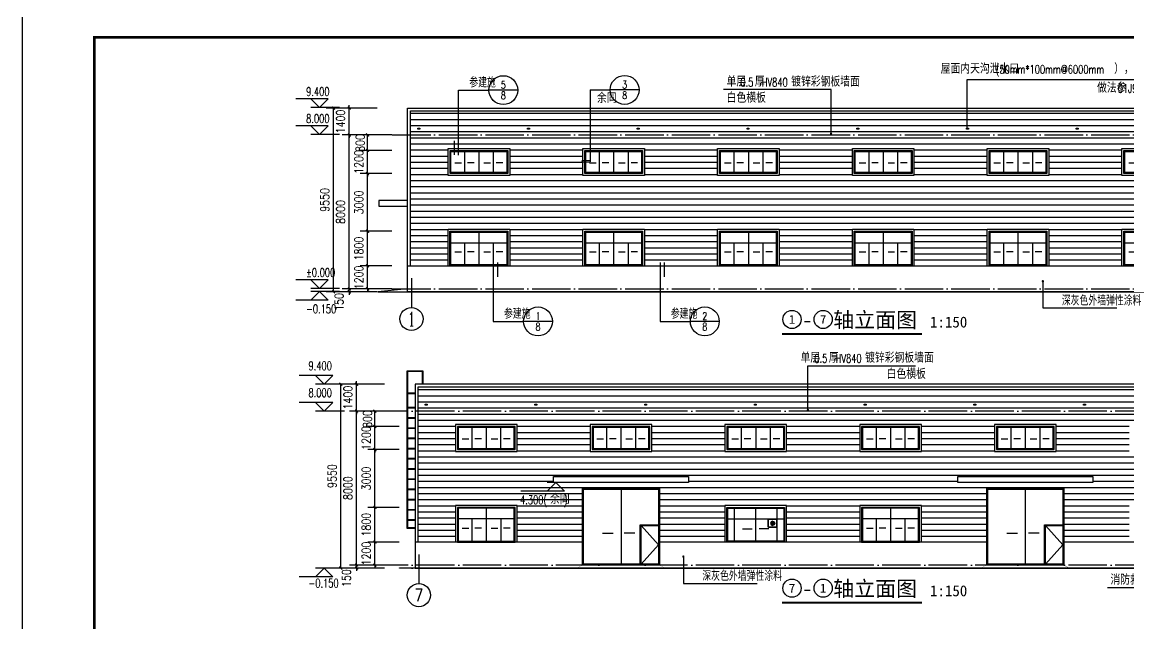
# Model space of a CAD drawing. Extents: x -21908402 to 2004492, y 83987 to 5079726.
# Drawn here: x 1811392 to 1868877, y 178015 to 209275 of the extents above; entities that cross this region are included whole.
import ezdxf
from ezdxf.enums import TextEntityAlignment as Align

# ---------------------------------------------------------------- set-up
doc = ezdxf.new("R2010")
doc.units = 0
doc.header["$LTSCALE"] = 1000
doc.linetypes.add('DOTE', pattern=[2.42, 2, -0.2, 0.02, -0.2])
doc.layers.get('0').update_dxf_attribs({"linetype": 'CONTINUOUS'})
doc.layers.get('DEFPOINTS').update_dxf_attribs({"linetype": 'CONTINUOUS'})
for name, color, linetype in [('AXIS', 3, 'CONTINUOUS'), ('AXIS_TEXT', 7, 'CONTINUOUS'), ('DIM_ELEV', 3, 'CONTINUOUS'), ('DIM_IDEN', 3, 'CONTINUOUS'), ('DIM_LEAD', 3, 'CONTINUOUS'), ('DIM_SYMB', 3, 'CONTINUOUS'), ('DOTE', 1, 'DOTE'), ('PUB_DIM', 3, 'CONTINUOUS'), ('PUB_TEXT', 7, 'CONTINUOUS'), ('PUB_TITLE', 4, 'CONTINUOUS'), ('WINDOW', 94, 'CONTINUOUS'), ('XF-灭火救援窗', 1, 'CONTINUOUS'), ('填充', 8, 'CONTINUOUS')]:
    doc.layers.add(name, color=color, linetype=linetype)
doc.styles.add('_TCH_AXIS', font='COMPLEX', dxfattribs={"bigfont": 'GBCBIG'})
doc.styles.add('_TCH_DIM', font='SIMPLEX', dxfattribs={"bigfont": 'GBCBIG'})
doc.styles.add('_TCH_DYN', font='')
doc.styles.add('_TCH_LABEL', font='COMPLEX', dxfattribs={"bigfont": 'GBCBIG'})
doc.styles.add('COMPLEX', font='COMPLEX')
doc.styles.add('DIM_FONT', font='simplex.shx', dxfattribs={"width": 0.8})
doc.styles.get('_TCH_DYN').set_extended_font_data('SimSun')
doc.dimstyles.new('DIMN150', dxfattribs={"dimscale": 1.5, "dimtxt": 300, "dimasz": 100, "dimexe": 250, "dimexo": 300, "dimgap": 150, "dimtad": 1, "dimdec": 0, "dimzin": 0, "dimtxsty": 'DIM_FONT', "dimblk": 'ARCHTICK', "dimcen": 0.09, "dimclrt": 7, "dimazin": 3, "dimtfac": 1, "dimtdec": 0, "dimtix": 1, "dimtmove": 0, "dimatfit": 3, "dimtolj": 1, "dimtzin": 0})

# ---------------------------------------------------------------- blocks, each defined once
blk = doc.blocks.new('HHHHHHHGG')
at = {"layer": 'DIM_SYMB'}
for points in [[(-138605, -148864), (-138805, -148864), (-138805, -148837)], [(-138298, -148864), (-138098, -148864), (-138098, -148837)], [(-137105, -148864), (-137305, -148864), (-137305, -148837)], [(-136798, -148864), (-136598, -148864), (-136598, -148837)]]:
    blk.add_hatch(color=256, dxfattribs=at).paths.add_polyline_path(points)
for points in [[(-138949, -148864), (-138605, -148864)], [(-137954, -148864), (-138298, -148864)], [(-137449, -148864), (-137105, -148864)], [(-136454, -148864), (-136798, -148864)]]:
    blk.add_lwpolyline(points, dxfattribs=at)
at = {"layer": 'WINDOW'}
for p, q in [((-139201, -148218), (-136201, -148218)), ((-139201, -149418), (-139201, -148218)), ((-138451, -148218), (-138451, -149418)), ((-137701, -148218), (-137701, -149418)), ((-136951, -148218), (-136951, -149418)), ((-136201, -148218), (-136201, -149418)), ((-136201, -149418), (-139201, -149418))]:
    blk.add_line(p, q, dxfattribs=at)
blk.add_lwpolyline([(-139151, -148268), (-136251, -148268), (-136251, -149368), (-139151, -149368)], close=True, dxfattribs=at)
blk = doc.blocks.new('GFHHHHHH')
at = {"layer": 'DIM_SYMB'}
for points in [[(-142273, -148692), (-142473, -148692), (-142473, -148666)], [(-141967, -148692), (-141767, -148692), (-141767, -148666)], [(-140773, -148692), (-140973, -148692), (-140973, -148666)], [(-140467, -148692), (-140267, -148692), (-140267, -148666)]]:
    blk.add_hatch(color=256, dxfattribs=at).paths.add_polyline_path(points)
for points in [[(-142617, -148692), (-142273, -148692)], [(-141622, -148692), (-141967, -148692)], [(-141117, -148692), (-140773, -148692)], [(-140122, -148692), (-140467, -148692)]]:
    blk.add_lwpolyline(points, dxfattribs=at)
at = {"layer": 'WINDOW'}
for p, q in [((-142870, -147618), (-139870, -147618)), ((-142870, -149418), (-142870, -147618)), ((-141370, -147618), (-141370, -149418)), ((-139870, -147618), (-139870, -149418)), ((-142870, -148218), (-139870, -148218)), ((-142120, -148218), (-142120, -149418)), ((-140620, -148218), (-140620, -149418)), ((-139870, -149418), (-142870, -149418))]:
    blk.add_line(p, q, dxfattribs=at)
blk.add_lwpolyline([(-142820, -147668), (-139920, -147668), (-139920, -149368), (-142820, -149368)], close=True, dxfattribs=at)
blk = doc.blocks.new('FDDDGFG')
at = {"layer": 'DIM_SYMB'}
for points in [[(1842481, 175578), (1842331, 175578), (1842331, 175598)], [(1843058, 175578), (1843208, 175578), (1843208, 175598)]]:
    blk.add_hatch(color=256, dxfattribs=at).paths.add_polyline_path(points)
blk.add_lwpolyline([(1843942, 175966), (1844842, 174966), (1843942, 173966)])
for points in [[(1841926, 175578), (1842481, 175578)], [(1843613, 175578), (1843058, 175578)]]:
    blk.add_lwpolyline(points, dxfattribs=at)
at = {"layer": 'WINDOW'}
for p, q in [((1840892, 177916), (1844892, 177916)), ((1840892, 173916), (1840892, 177916)), ((1842892, 177916), (1842892, 173916)), ((1844892, 177916), (1844892, 173916)), ((1844892, 173916), (1840892, 173916))]:
    blk.add_line(p, q, dxfattribs=at)
for points in [[(1840942, 177866), (1844842, 177866), (1844842, 173966), (1840942, 173966)], [(1844892, 173916), (1843892, 173916), (1843892, 176016), (1844892, 176016)], [(1844842, 173966), (1843942, 173966), (1843942, 175966), (1844842, 175966)]]:
    blk.add_lwpolyline(points, close=True, dxfattribs=at)
blk = doc.blocks.new('123')
at = {"const_width": 10}
for points in [[(1840198, 180917), (1840498, 181067), (1844498, 181067)], [(1844798, 180917), (1844498, 181067), (1840498, 181067)]]:
    blk.add_lwpolyline(points, dxfattribs=at)
blk = doc.blocks.new('HHHHH')
at = {"layer": 'DIM_SYMB'}
for points in [[(1817920, 195636), (1817770, 195636), (1817770, 195656)], [(1818288, 195636), (1818438, 195636), (1818438, 195656)]]:
    blk.add_hatch(color=256, dxfattribs=at).paths.add_polyline_path(points)
for points in [[(1817419, 195636), (1817920, 195636)], [(1818789, 195636), (1818288, 195636)]]:
    blk.add_lwpolyline(points, dxfattribs=at)
at = {"layer": 'WINDOW'}
for p, q in [((1816604, 196757), (1819604, 196757)), ((1816604, 194957), (1816604, 196757)), ((1817004, 194957), (1817004, 196757)), ((1818104, 194957), (1818104, 196757)), ((1819204, 196757), (1819204, 194957)), ((1819604, 196757), (1819604, 194957)), ((1816604, 196157), (1819604, 196157)), ((1819604, 194957), (1816604, 194957))]:
    blk.add_line(p, q, dxfattribs=at)
blk.add_lwpolyline([(1816654, 196707), (1819554, 196707), (1819554, 195007), (1816654, 195007)], close=True, dxfattribs=at)
blk = doc.blocks.new('XF-灭火救援窗图例')
at = {"layer": 'XF-灭火救援窗'}
h = blk.add_hatch(color=256, dxfattribs=at)
h.dxf.hatch_style = 1
h.paths.add_polyline_path([(0, 110, 1), (0, 350, 1)])
for points in [[(-200, -20), (200, -20, 0.414214), (250, 30), (250, 430, 0.414214), (200, 480), (-200, 480, 0.414214), (-250, 430), (-250, 30, 0.414214)], [(-210, 0), (210, 0, 0.414214), (230, 20), (230, 440, 0.414214), (210, 460), (-210, 460, 0.414214), (-230, 440), (-230, 20, 0.414214)]]:
    blk.add_lwpolyline(points, format="xyb", close=True, dxfattribs=at)
for points in [[(0, 350, 1), (0, 110, 30.793651)], [(0, 350, -1), (0, 110, -30.793651)]]:
    blk.add_lwpolyline(points, format="xyb", dxfattribs=at)
blk = doc.blocks.new('GT2')
at = {"color": 253}
for p, q in [((1131081, 130313), (1131081, 138483)), ((1131111, 130313), (1131111, 138513)), ((1130711, 137337), (1131081, 137337)), ((1130711, 137307), (1131081, 137307)), ((1130711, 136593), (1131081, 136593)), ((1130711, 136563), (1131081, 136563)), ((1130711, 136063), (1131081, 136063)), ((1130711, 136033), (1131081, 136033)), ((1130711, 135533), (1131081, 135533)), ((1130711, 135503), (1131081, 135503)), ((1130711, 135003), (1131081, 135003)), ((1130711, 134973), (1131081, 134973)), ((1130711, 134473), (1131081, 134473)), ((1130711, 134443), (1131081, 134443)), ((1130711, 133943), (1131081, 133943)), ((1130711, 133913), (1131081, 133913)), ((1130711, 133413), (1131081, 133413)), ((1130711, 133383), (1131081, 133383)), ((1130711, 132883), (1131081, 132883)), ((1130711, 132853), (1131081, 132853)), ((1130711, 132353), (1131081, 132353)), ((1130711, 132323), (1131081, 132323)), ((1130711, 131823), (1131081, 131823)), ((1130711, 131793), (1131081, 131793)), ((1130711, 131293), (1131081, 131293)), ((1130711, 131263), (1131081, 131263)), ((1130711, 130763), (1131081, 130763)), ((1130711, 130733), (1131081, 130733)), ((1130711, 130343), (1131081, 130343)), ((1130711, 130313), (1131111, 130313))]:
    blk.add_line(p, q, dxfattribs=at)
for points in [[(1131111, 138513), (1130311, 138513), (1130311, 137813)], [(1131081, 138483), (1130341, 138483), (1130341, 137813)]]:
    blk.add_lwpolyline(points, dxfattribs=at)
blk = doc.blocks.new('_ARCHTICK')
at = {"color": 0, "linetype": 'BYBLOCK', "const_width": 0.4}
blk.add_lwpolyline([(-0.5, -0.5), (0.5, 0.5)], dxfattribs=at)
blk = doc.blocks.new('*D105')
at = {"layer": 'DEFPOINTS', "color": 0}
for p in [(1829715, 182267), (1831432, 182267), (1831432, 181067)]:
    blk.add_point(p, dxfattribs=at)
at = {"layer": 'PUB_DIM', "color": 0}
for p, q in [((1830982, 182267), (1829340, 182267)), ((1829715, 182267), (1829715, 182417)), ((1829715, 181067), (1829715, 182267)), ((1830982, 181067), (1829340, 181067)), ((1829715, 181067), (1829715, 180917))]:
    blk.add_line(p, q, dxfattribs=at)
at = {"layer": 'PUB_DIM', "color": 0, "xscale": 150, "yscale": 150, "zscale": 150}
for p, rotation in [((1829715, 182267), 270), ((1829715, 181067), 90)]:
    blk.add_blockref('_ARCHTICK', p, dxfattribs=dict(at, rotation=rotation))
at = {"layer": 'PUB_DIM', "color": 7, "insert": (1829265, 181667), "char_height": 450, "attachment_point": 5, "rotation": 90, "style": 'DIM_FONT'}
blk.add_mtext('\\A1;1200', dxfattribs=at)
blk = doc.blocks.new('*D106')
at = {"layer": 'DEFPOINTS', "color": 0}
for p in [(1829715, 184067), (1831432, 184067), (1831432, 182267)]:
    blk.add_point(p, dxfattribs=at)
at = {"layer": 'PUB_DIM', "color": 0}
for p, q in [((1830982, 184067), (1829340, 184067)), ((1829715, 182267), (1829715, 184067)), ((1830982, 182267), (1829340, 182267))]:
    blk.add_line(p, q, dxfattribs=at)
at = {"layer": 'PUB_DIM', "color": 0, "xscale": 150, "yscale": 150, "zscale": 150}
for p, rotation in [((1829715, 184067), 90), ((1829715, 182267), 270)]:
    blk.add_blockref('_ARCHTICK', p, dxfattribs=dict(at, rotation=rotation))
at = {"layer": 'PUB_DIM', "color": 7, "insert": (1829265, 183167), "char_height": 450, "attachment_point": 5, "rotation": 90, "style": 'DIM_FONT'}
blk.add_mtext('\\A1;1800', dxfattribs=at)
blk = doc.blocks.new('*D107')
at = {"layer": 'DEFPOINTS', "color": 0}
for p in [(1829715, 187067), (1831432, 187067), (1831432, 184067)]:
    blk.add_point(p, dxfattribs=at)
at = {"layer": 'PUB_DIM', "color": 0}
for p, q in [((1830982, 187067), (1829340, 187067)), ((1829715, 184067), (1829715, 187067)), ((1830982, 184067), (1829340, 184067))]:
    blk.add_line(p, q, dxfattribs=at)
at = {"layer": 'PUB_DIM', "color": 0, "xscale": 150, "yscale": 150, "zscale": 150}
for p, rotation in [((1829715, 187067), 90), ((1829715, 184067), 270)]:
    blk.add_blockref('_ARCHTICK', p, dxfattribs=dict(at, rotation=rotation))
at = {"layer": 'PUB_DIM', "color": 7, "insert": (1829265, 185567), "char_height": 450, "attachment_point": 5, "rotation": 90, "style": 'DIM_FONT'}
blk.add_mtext('\\A1;3000', dxfattribs=at)
blk = doc.blocks.new('*D108')
at = {"layer": 'DEFPOINTS', "color": 0}
for p in [(1829715, 188267), (1831432, 188267), (1831432, 187067)]:
    blk.add_point(p, dxfattribs=at)
at = {"layer": 'PUB_DIM', "color": 0}
for p, q in [((1830982, 188267), (1829340, 188267)), ((1829715, 188267), (1829715, 188417)), ((1829715, 187067), (1829715, 188267)), ((1830982, 187067), (1829340, 187067)), ((1829715, 187067), (1829715, 186917))]:
    blk.add_line(p, q, dxfattribs=at)
at = {"layer": 'PUB_DIM', "color": 0, "xscale": 150, "yscale": 150, "zscale": 150}
for p, rotation in [((1829715, 188267), 270), ((1829715, 187067), 90)]:
    blk.add_blockref('_ARCHTICK', p, dxfattribs=dict(at, rotation=rotation))
at = {"layer": 'PUB_DIM', "color": 7, "insert": (1829265, 187667), "char_height": 450, "attachment_point": 5, "rotation": 90, "style": 'DIM_FONT'}
blk.add_mtext('\\A1;1200', dxfattribs=at)
blk = doc.blocks.new('*D109')
at = {"layer": 'DEFPOINTS', "color": 0}
for p in [(1829715, 189067), (1831432, 189067), (1831432, 188267)]:
    blk.add_point(p, dxfattribs=at)
at = {"layer": 'PUB_DIM', "color": 0}
for p, q in [((1830982, 189067), (1829340, 189067)), ((1829715, 188267), (1829715, 189067)), ((1830982, 188267), (1829340, 188267))]:
    blk.add_line(p, q, dxfattribs=at)
at = {"layer": 'PUB_DIM', "color": 0, "xscale": 150, "yscale": 150, "zscale": 150}
for p, rotation in [((1829715, 189067), 90), ((1829715, 188267), 270)]:
    blk.add_blockref('_ARCHTICK', p, dxfattribs=dict(at, rotation=rotation))
at = {"layer": 'PUB_DIM', "color": 7, "insert": (1829332, 188653), "char_height": 450, "attachment_point": 5, "rotation": 90, "style": 'DIM_FONT'}
blk.add_mtext('\\A1;800', dxfattribs=at)
blk = doc.blocks.new('*D110')
at = {"layer": 'DEFPOINTS', "color": 0}
for p in [(1827943, 190467), (1829919, 190467), (1829919, 180917)]:
    blk.add_point(p, dxfattribs=at)
at = {"layer": 'PUB_DIM', "color": 0}
for p, q in [((1829469, 190467), (1827568, 190467)), ((1827943, 180917), (1827943, 190467)), ((1829469, 180917), (1827568, 180917))]:
    blk.add_line(p, q, dxfattribs=at)
at = {"layer": 'PUB_DIM', "color": 0, "xscale": 150, "yscale": 150, "zscale": 150}
for p, rotation in [((1827943, 190467), 90), ((1827943, 180917), 270)]:
    blk.add_blockref('_ARCHTICK', p, dxfattribs=dict(at, rotation=rotation))
at = {"layer": 'PUB_DIM', "color": 7, "insert": (1827493, 185692), "char_height": 450, "attachment_point": 5, "rotation": 90, "style": 'DIM_FONT'}
blk.add_mtext('\\A1;9550', dxfattribs=at)
blk = doc.blocks.new('*D111')
at = {"layer": 'DEFPOINTS', "color": 0}
for p in [(1828766, 181067), (1830658, 181067), (1830658, 180917)]:
    blk.add_point(p, dxfattribs=at)
at = {"layer": 'PUB_DIM', "color": 0}
for p, q in [((1828766, 181067), (1828766, 181217)), ((1830208, 181067), (1828391, 181067)), ((1830208, 180917), (1828391, 180917)), ((1828766, 180917), (1828766, 181067)), ((1828766, 180917), (1828766, 180767))]:
    blk.add_line(p, q, dxfattribs=at)
at = {"layer": 'PUB_DIM', "color": 0, "xscale": 150, "yscale": 150, "zscale": 150}
for p, rotation in [((1828766, 181067), 270), ((1828766, 180917), 90)]:
    blk.add_blockref('_ARCHTICK', p, dxfattribs=dict(at, rotation=rotation))
at = {"layer": 'PUB_DIM', "color": 7, "insert": (1828235, 180392), "char_height": 450, "attachment_point": 5, "rotation": 90, "style": 'DIM_FONT'}
blk.add_mtext('\\A1;150', dxfattribs=at)
blk = doc.blocks.new('*D112')
at = {"layer": 'DEFPOINTS', "color": 0}
for p in [(1828766, 189067), (1830658, 189067), (1830658, 181067)]:
    blk.add_point(p, dxfattribs=at)
at = {"layer": 'PUB_DIM', "color": 0}
for p, q in [((1830208, 189067), (1828391, 189067)), ((1828766, 181067), (1828766, 189067)), ((1830208, 181067), (1828391, 181067))]:
    blk.add_line(p, q, dxfattribs=at)
at = {"layer": 'PUB_DIM', "color": 0, "xscale": 150, "yscale": 150, "zscale": 150}
for p, rotation in [((1828766, 189067), 90), ((1828766, 181067), 270)]:
    blk.add_blockref('_ARCHTICK', p, dxfattribs=dict(at, rotation=rotation))
at = {"layer": 'PUB_DIM', "color": 7, "insert": (1828316, 185067), "char_height": 450, "attachment_point": 5, "rotation": 90, "style": 'DIM_FONT'}
blk.add_mtext('\\A1;8000', dxfattribs=at)
blk = doc.blocks.new('*D113')
at = {"layer": 'DEFPOINTS', "color": 0}
for p in [(1828766, 190467), (1830658, 190467), (1830658, 189067)]:
    blk.add_point(p, dxfattribs=at)
at = {"layer": 'PUB_DIM', "color": 0}
for p, q in [((1830208, 190467), (1828391, 190467)), ((1828766, 190467), (1828766, 190617)), ((1828766, 189067), (1828766, 190467)), ((1830208, 189067), (1828391, 189067)), ((1828766, 189067), (1828766, 188917))]:
    blk.add_line(p, q, dxfattribs=at)
at = {"layer": 'PUB_DIM', "color": 0, "xscale": 150, "yscale": 150, "zscale": 150}
for p, rotation in [((1828766, 190467), 270), ((1828766, 189067), 90)]:
    blk.add_blockref('_ARCHTICK', p, dxfattribs=dict(at, rotation=rotation))
at = {"layer": 'PUB_DIM', "color": 7, "insert": (1828316, 189767), "char_height": 450, "attachment_point": 5, "rotation": 90, "style": 'DIM_FONT'}
blk.add_mtext('\\A1;1400', dxfattribs=at)
blk = doc.blocks.new('*D142')
at = {"layer": 'DEFPOINTS', "color": 0}
for p in [(1829333, 196612), (1831050, 196612), (1831050, 195412)]:
    blk.add_point(p, dxfattribs=at)
at = {"layer": 'PUB_DIM', "color": 0}
for p, q in [((1830600, 196612), (1828958, 196612)), ((1829333, 196612), (1829333, 196762)), ((1829333, 195412), (1829333, 196612)), ((1830600, 195412), (1828958, 195412)), ((1829333, 195412), (1829333, 195262))]:
    blk.add_line(p, q, dxfattribs=at)
at = {"layer": 'PUB_DIM', "color": 0, "xscale": 150, "yscale": 150, "zscale": 150}
for p, rotation in [((1829333, 196612), 270), ((1829333, 195412), 90)]:
    blk.add_blockref('_ARCHTICK', p, dxfattribs=dict(at, rotation=rotation))
at = {"layer": 'PUB_DIM', "color": 7, "insert": (1828883, 196012), "char_height": 450, "attachment_point": 5, "rotation": 90, "style": 'DIM_FONT'}
blk.add_mtext('\\A1;1200', dxfattribs=at)
blk = doc.blocks.new('*D143')
at = {"layer": 'DEFPOINTS', "color": 0}
for p in [(1829333, 198412), (1831050, 198412), (1831050, 196612)]:
    blk.add_point(p, dxfattribs=at)
at = {"layer": 'PUB_DIM', "color": 0}
for p, q in [((1830600, 198412), (1828958, 198412)), ((1829333, 196612), (1829333, 198412)), ((1830600, 196612), (1828958, 196612))]:
    blk.add_line(p, q, dxfattribs=at)
at = {"layer": 'PUB_DIM', "color": 0, "xscale": 150, "yscale": 150, "zscale": 150}
for p, rotation in [((1829333, 198412), 90), ((1829333, 196612), 270)]:
    blk.add_blockref('_ARCHTICK', p, dxfattribs=dict(at, rotation=rotation))
at = {"layer": 'PUB_DIM', "color": 7, "insert": (1828883, 197512), "char_height": 450, "attachment_point": 5, "rotation": 90, "style": 'DIM_FONT'}
blk.add_mtext('\\A1;1800', dxfattribs=at)
blk = doc.blocks.new('*D144')
at = {"layer": 'DEFPOINTS', "color": 0}
for p in [(1829333, 201412), (1831050, 201412), (1831050, 198412)]:
    blk.add_point(p, dxfattribs=at)
at = {"layer": 'PUB_DIM', "color": 0}
for p, q in [((1830600, 201412), (1828958, 201412)), ((1829333, 198412), (1829333, 201412)), ((1830600, 198412), (1828958, 198412))]:
    blk.add_line(p, q, dxfattribs=at)
at = {"layer": 'PUB_DIM', "color": 0, "xscale": 150, "yscale": 150, "zscale": 150}
for p, rotation in [((1829333, 201412), 90), ((1829333, 198412), 270)]:
    blk.add_blockref('_ARCHTICK', p, dxfattribs=dict(at, rotation=rotation))
at = {"layer": 'PUB_DIM', "color": 7, "insert": (1828883, 199912), "char_height": 450, "attachment_point": 5, "rotation": 90, "style": 'DIM_FONT'}
blk.add_mtext('\\A1;3000', dxfattribs=at)
blk = doc.blocks.new('*D145')
at = {"layer": 'DEFPOINTS', "color": 0}
for p in [(1829333, 202612), (1831050, 202612), (1831050, 201412)]:
    blk.add_point(p, dxfattribs=at)
at = {"layer": 'PUB_DIM', "color": 0}
for p, q in [((1830600, 202612), (1828958, 202612)), ((1829333, 202612), (1829333, 202762)), ((1829333, 201412), (1829333, 202612)), ((1830600, 201412), (1828958, 201412)), ((1829333, 201412), (1829333, 201262))]:
    blk.add_line(p, q, dxfattribs=at)
at = {"layer": 'PUB_DIM', "color": 0, "xscale": 150, "yscale": 150, "zscale": 150}
for p, rotation in [((1829333, 202612), 270), ((1829333, 201412), 90)]:
    blk.add_blockref('_ARCHTICK', p, dxfattribs=dict(at, rotation=rotation))
at = {"layer": 'PUB_DIM', "color": 7, "insert": (1828883, 202012), "char_height": 450, "attachment_point": 5, "rotation": 90, "style": 'DIM_FONT'}
blk.add_mtext('\\A1;1200', dxfattribs=at)
blk = doc.blocks.new('*D146')
at = {"layer": 'DEFPOINTS', "color": 0}
for p in [(1829333, 203412), (1831050, 203412), (1831050, 202612)]:
    blk.add_point(p, dxfattribs=at)
at = {"layer": 'PUB_DIM', "color": 0}
for p, q in [((1830600, 203412), (1828958, 203412)), ((1829333, 202612), (1829333, 203412)), ((1830600, 202612), (1828958, 202612))]:
    blk.add_line(p, q, dxfattribs=at)
at = {"layer": 'PUB_DIM', "color": 0, "xscale": 150, "yscale": 150, "zscale": 150}
for p, rotation in [((1829333, 203412), 90), ((1829333, 202612), 270)]:
    blk.add_blockref('_ARCHTICK', p, dxfattribs=dict(at, rotation=rotation))
at = {"layer": 'PUB_DIM', "color": 7, "insert": (1828950, 202998), "char_height": 450, "attachment_point": 5, "rotation": 90, "style": 'DIM_FONT'}
blk.add_mtext('\\A1;800', dxfattribs=at)
blk = doc.blocks.new('*D147')
at = {"layer": 'DEFPOINTS', "color": 0}
for p in [(1827561, 204812), (1829537, 204812), (1829537, 195262)]:
    blk.add_point(p, dxfattribs=at)
at = {"layer": 'PUB_DIM', "color": 0}
for p, q in [((1829087, 204812), (1827186, 204812)), ((1827561, 195262), (1827561, 204812)), ((1829087, 195262), (1827186, 195262))]:
    blk.add_line(p, q, dxfattribs=at)
at = {"layer": 'PUB_DIM', "color": 0, "xscale": 150, "yscale": 150, "zscale": 150}
for p, rotation in [((1827561, 204812), 90), ((1827561, 195262), 270)]:
    blk.add_blockref('_ARCHTICK', p, dxfattribs=dict(at, rotation=rotation))
at = {"layer": 'PUB_DIM', "color": 7, "insert": (1827111, 200037), "char_height": 450, "attachment_point": 5, "rotation": 90, "style": 'DIM_FONT'}
blk.add_mtext('\\A1;9550', dxfattribs=at)
blk = doc.blocks.new('*D148')
at = {"layer": 'DEFPOINTS', "color": 0}
for p in [(1828384, 195412), (1830276, 195412), (1830276, 195262)]:
    blk.add_point(p, dxfattribs=at)
at = {"layer": 'PUB_DIM', "color": 0}
for p, q in [((1828384, 195412), (1828384, 195562)), ((1829826, 195412), (1828009, 195412)), ((1829826, 195262), (1828009, 195262)), ((1828384, 195262), (1828384, 195412)), ((1828384, 195262), (1828384, 195112))]:
    blk.add_line(p, q, dxfattribs=at)
at = {"layer": 'PUB_DIM', "color": 0, "xscale": 150, "yscale": 150, "zscale": 150}
for p, rotation in [((1828384, 195412), 270), ((1828384, 195262), 90)]:
    blk.add_blockref('_ARCHTICK', p, dxfattribs=dict(at, rotation=rotation))
at = {"layer": 'PUB_DIM', "color": 7, "insert": (1827852, 194737), "char_height": 450, "attachment_point": 5, "rotation": 90, "style": 'DIM_FONT'}
blk.add_mtext('\\A1;150', dxfattribs=at)
blk = doc.blocks.new('*D149')
at = {"layer": 'DEFPOINTS', "color": 0}
for p in [(1828384, 203412), (1830276, 203412), (1830276, 195412)]:
    blk.add_point(p, dxfattribs=at)
at = {"layer": 'PUB_DIM', "color": 0}
for p, q in [((1829826, 203412), (1828009, 203412)), ((1828384, 195412), (1828384, 203412)), ((1829826, 195412), (1828009, 195412))]:
    blk.add_line(p, q, dxfattribs=at)
at = {"layer": 'PUB_DIM', "color": 0, "xscale": 150, "yscale": 150, "zscale": 150}
for p, rotation in [((1828384, 203412), 90), ((1828384, 195412), 270)]:
    blk.add_blockref('_ARCHTICK', p, dxfattribs=dict(at, rotation=rotation))
at = {"layer": 'PUB_DIM', "color": 7, "insert": (1827934, 199412), "char_height": 450, "attachment_point": 5, "rotation": 90, "style": 'DIM_FONT'}
blk.add_mtext('\\A1;8000', dxfattribs=at)
blk = doc.blocks.new('*D150')
at = {"layer": 'DEFPOINTS', "color": 0}
for p in [(1828384, 204812), (1830276, 204812), (1830276, 203412)]:
    blk.add_point(p, dxfattribs=at)
at = {"layer": 'PUB_DIM', "color": 0}
for p, q in [((1829826, 204812), (1828009, 204812)), ((1828384, 204812), (1828384, 204962)), ((1828384, 203412), (1828384, 204812)), ((1829826, 203412), (1828009, 203412)), ((1828384, 203412), (1828384, 203262))]:
    blk.add_line(p, q, dxfattribs=at)
at = {"layer": 'PUB_DIM', "color": 0, "xscale": 150, "yscale": 150, "zscale": 150}
for p, rotation in [((1828384, 204812), 270), ((1828384, 203412), 90)]:
    blk.add_blockref('_ARCHTICK', p, dxfattribs=dict(at, rotation=rotation))
at = {"layer": 'PUB_DIM', "color": 7, "insert": (1827934, 204112), "char_height": 450, "attachment_point": 5, "rotation": 90, "style": 'DIM_FONT'}
blk.add_mtext('\\A1;1400', dxfattribs=at)
blk = doc.blocks.new('_AXISO')
blk.add_circle((0, 0), 0.5)
at = {"layer": 'AXIS_TEXT', "style": 'COMPLEX', "width": 1.041667}
blk.add_attdef('A', text='', height=0.56, dxfattribs=at).set_placement((-0.25, -0.28), (0.25, -0.28), align=Align.FIT)

msp = doc.modelspace()

# ---------------------------------------------------------------- hatches: boundary and pattern name
at = {"layer": '填充'}
h = msp.add_hatch(dxfattribs=at)
h.set_pattern_fill('ANSI31', color=256, scale=200, angle=135, style=0)
h.set_pattern_definition([(180, (0, 1973.4), (-3e-14, -317.5), [])])
h.paths.add_polyline_path([(1873665.4, 203412.4), (1873665.4, 204662.4), (1831565.4, 204662.4), (1831565.4, 203412.4)])
h.paths.add_polyline_path([(1831565.4, 203412.4), (1831565.4, 201906.4), (1833515.4, 201906.4), (1833515.4, 202712.4), (1836715.4, 202712.4), (1836715.4, 201906.4), (1840515.4, 201906.4), (1840515.4, 202712.4), (1843715.4, 202712.4), (1843715.4, 201906.4), (1847515.4, 201906.4), (1847515.4, 202712.4), (1850715.4, 202712.4), (1850715.4, 201906.4), (1854515.4, 201906.4), (1854515.4, 202712.4), (1857715.4, 202712.4), (1857715.4, 201906.4), (1861515.4, 201906.4), (1861515.4, 202712.4), (1864715.4, 202712.4), (1864715.4, 201906.4), (1868515.4, 201906.4), (1868515.4, 202712.4), (1871715.4, 202712.4), (1871715.4, 201906.4), (1873665.4, 201906.4), (1873665.4, 203412.4)])
h.paths.add_polyline_path([(1843715.4, 201906.4), (1843715.4, 201312.4), (1840515.4, 201312.4), (1840515.4, 201906.4), (1836715.4, 201906.4), (1836715.4, 201312.4), (1833515.4, 201312.4), (1833515.4, 201906.4), (1831565.4, 201906.4), (1831565.4, 197847.9), (1833515.4, 197847.9), (1833515.4, 198512.4), (1836715.4, 198512.4), (1836715.4, 197847.9), (1840515.4, 197847.9), (1840515.4, 198512.4), (1843715.4, 198512.4), (1843715.4, 197847.9), (1847515.4, 197847.9), (1847515.4, 198512.4), (1850715.4, 198512.4), (1850715.4, 197847.9), (1854515.4, 197847.9), (1854515.4, 198512.4), (1857715.4, 198512.4), (1857715.4, 197847.9), (1861515.4, 197847.9), (1861515.4, 198512.4), (1864715.4, 198512.4), (1864715.4, 197847.9), (1868515.4, 197847.9), (1868515.4, 198512.4), (1871715.4, 198512.4), (1871715.4, 197847.9), (1873665.4, 197847.9), (1873665.4, 201906.4), (1871715.4, 201906.4), (1871715.4, 201312.4), (1868515.4, 201312.4), (1868515.4, 201906.4), (1864715.4, 201906.4), (1864715.4, 201312.4), (1861515.4, 201312.4), (1861515.4, 201906.4), (1857715.4, 201906.4), (1857715.4, 201312.4), (1854515.4, 201312.4), (1854515.4, 201906.4), (1850715.4, 201906.4), (1850715.4, 201312.4), (1847515.4, 201312.4), (1847515.4, 201906.4)])
h.paths.add_polyline_path([(1833515.4, 196612.4), (1833515.4, 197847.9), (1831565.4, 197847.9), (1831565.4, 196612.4)])
h.paths.add_polyline_path([(1840515.4, 196612.4), (1840515.4, 197847.9), (1836715.4, 197847.9), (1836715.4, 196612.4)])
h.paths.add_polyline_path([(1847515.4, 196612.4), (1847515.4, 197847.9), (1843715.4, 197847.9), (1843715.4, 196612.4)])
h.paths.add_polyline_path([(1850715.4, 197847.9), (1850715.4, 196612.4), (1854515.4, 196612.4), (1854515.4, 197847.9)])
h.paths.add_polyline_path([(1857715.4, 197847.9), (1857715.4, 196612.4), (1861515.4, 196612.4), (1861515.4, 197847.9)])
h.paths.add_polyline_path([(1868515.4, 196612.4), (1868515.4, 197847.9), (1864715.4, 197847.9), (1864715.4, 196612.4)])
h.paths.add_polyline_path([(1871715.4, 197847.9), (1871715.4, 196612.4), (1873665.4, 196612.4), (1873665.4, 197847.9)])
h = msp.add_hatch(dxfattribs=at)
h.set_pattern_fill('ANSI31', color=256, scale=200, angle=135, style=0)
h.set_pattern_definition([(180, (0, 0), (-3e-14, -317.5), [])])
h.paths.add_polyline_path([(1831947.6, 190317.3), (1831947.6, 189067.3), (1874047.6, 189067.3), (1874047.6, 190317.3), (1852206.2, 190317.3), (1852206.2, 189157.3, -1), (1852206.2, 189097.3, -1), (1852206.2, 189157.3), (1852206.2, 190317.3)])
h.paths.add_polyline_path([(1847897.6, 187646.3), (1847897.6, 188367.3), (1851097.6, 188367.3), (1851097.6, 187646.3), (1854897.6, 187646.3), (1854897.6, 188367.3), (1858097.6, 188367.3), (1858097.6, 187646.3), (1861897.6, 187646.3), (1861897.6, 188367.3), (1865097.6, 188367.3), (1865097.6, 187646.3), (1868897.6, 187646.3), (1868897.6, 188367.3), (1872097.6, 188367.3), (1872097.6, 187646.3), (1874047.6, 187646.3), (1874047.6, 189067.3), (1831947.6, 189067.3), (1831947.6, 187646.3), (1833897.6, 187646.3), (1833897.6, 188367.3), (1837097.6, 188367.3), (1837097.6, 187646.3), (1840897.6, 187646.3), (1840897.6, 188367.3), (1844097.6, 188367.3), (1844097.6, 187646.3)])
h.paths.add_polyline_path([(1844097.6, 187646.3), (1844097.6, 186967.3), (1840897.6, 186967.3), (1840897.6, 187646.3), (1837097.6, 187646.3), (1837097.6, 186967.3), (1833897.6, 186967.3), (1833897.6, 187646.3), (1831947.6, 187646.3), (1831947.6, 182267.3), (1833897.6, 182267.3), (1833897.6, 184167.3), (1837097.6, 184167.3), (1837097.6, 182267.3), (1840497.6, 182267.3), (1840497.6, 185067.3), (1844497.6, 185067.3), (1844497.6, 182267.3), (1847897.6, 182267.3), (1847897.6, 184167.3), (1851097.6, 184167.3), (1851097.6, 182267.3), (1854897.6, 182267.3), (1854897.6, 184167.3), (1858097.6, 184167.3), (1858097.6, 182267.3), (1861497.6, 182267.3), (1861497.6, 185067.3), (1865497.6, 185067.3), (1865497.6, 182267.3), (1868897.6, 182267.3), (1868897.6, 184167.3), (1872097.6, 184167.3), (1872097.6, 182267.3), (1874047.6, 182267.3), (1874047.6, 187646.3), (1872097.6, 187646.3), (1872097.6, 186967.3), (1868897.6, 186967.3), (1868897.6, 187646.3), (1865097.6, 187646.3), (1865097.6, 186967.3), (1861897.6, 186967.3), (1861897.6, 187646.3), (1858097.6, 187646.3), (1858097.6, 186967.3), (1854897.6, 186967.3), (1854897.6, 187646.3), (1851097.6, 187646.3), (1851097.6, 186967.3), (1847897.6, 186967.3), (1847897.6, 187646.3)])
h.paths.add_polyline_path([(1845997.6, 185667.3), (1845997.6, 185367.3), (1838997.6, 185367.3), (1838997.6, 185667.3)], flags=16)
h.paths.add_polyline_path([(1859997.6, 185667.3), (1866997.6, 185667.3), (1866997.6, 185367.3), (1859997.6, 185367.3)], flags=16)

# ---------------------------------------------------------------- linework, layer by layer
for p, q in [((1831415.4, 196612.4), (1873815.4, 196612.4)), ((1840497.6, 182267.3), (1831797.6, 182267.3)), ((1861497.6, 182267.3), (1844497.6, 182267.3)), ((1874197.6, 182267.3), (1865497.6, 182267.3))]:
    msp.add_line(p, q)
at = {"const_width": 30}
for points in [[(1831415.4, 204812.4), (1873815.4, 204812.4), (1873815.4, 195262.4), (1831415.4, 195262.4)], [(1874197.6, 190467.3), (1831797.6, 190467.3), (1831797.6, 180917.3), (1874197.6, 180917.3)]]:
    msp.add_lwpolyline(points, close=True, dxfattribs=at)
for points in [[(1831415.4, 204812.4), (1873815.4, 204812.4), (1873815.4, 195262.4), (1831415.4, 195262.4)], [(1831946.9, 203765), (1832046.9, 203765), (1832046.9, 203715), (1831946.9, 203715)], [(1837646, 203765), (1837746, 203765), (1837746, 203715), (1837646, 203715)], [(1843345, 203765), (1843445, 203765), (1843445, 203715), (1843345, 203715)], [(1849044.1, 203765), (1849144.1, 203765), (1849144.1, 203715), (1849044.1, 203715)], [(1854743.2, 203765), (1854843.2, 203765), (1854843.2, 203715), (1854743.2, 203715)], [(1860442.3, 203765), (1860542.3, 203765), (1860542.3, 203715), (1860442.3, 203715)], [(1866141.4, 203765), (1866241.4, 203765), (1866241.4, 203715), (1866141.4, 203715)], [(1833515.4, 202712.4), (1836715.4, 202712.4), (1836715.4, 201312.4), (1833515.4, 201312.4)], [(1840515.4, 202712.4), (1843715.4, 202712.4), (1843715.4, 201312.4), (1840515.4, 201312.4)], [(1847515.4, 202712.4), (1850715.4, 202712.4), (1850715.4, 201312.4), (1847515.4, 201312.4)], [(1854515.4, 202712.4), (1857715.4, 202712.4), (1857715.4, 201312.4), (1854515.4, 201312.4)], [(1861515.4, 202712.4), (1864715.4, 202712.4), (1864715.4, 201312.4), (1861515.4, 201312.4)], [(1868515.4, 202712.4), (1871715.4, 202712.4), (1871715.4, 201312.4), (1868515.4, 201312.4)], [(1831415.4, 200012.4), (1829915.4, 200012.4), (1829915.4, 199712.4), (1831415.4, 199712.4)], [(1874197.6, 190467.3), (1831797.6, 190467.3), (1831797.6, 180917.3), (1874197.6, 180917.3)], [(1832329.1, 189419.9), (1832429.1, 189419.9), (1832429.1, 189369.9), (1832329.1, 189369.9)], [(1838028.2, 189419.9), (1838128.2, 189419.9), (1838128.2, 189369.9), (1838028.2, 189369.9)], [(1843727.3, 189419.9), (1843827.3, 189419.9), (1843827.3, 189369.9), (1843727.3, 189369.9)], [(1849426.4, 189419.9), (1849526.4, 189419.9), (1849526.4, 189369.9), (1849426.4, 189369.9)], [(1855125.4, 189419.9), (1855225.4, 189419.9), (1855225.4, 189369.9), (1855125.4, 189369.9)], [(1860824.5, 189419.9), (1860924.5, 189419.9), (1860924.5, 189369.9), (1860824.5, 189369.9)], [(1866523.6, 189419.9), (1866623.6, 189419.9), (1866623.6, 189369.9), (1866523.6, 189369.9)], [(1837097.6, 188367.3), (1833897.6, 188367.3), (1833897.6, 186967.3), (1837097.6, 186967.3)], [(1844097.6, 188367.3), (1840897.6, 188367.3), (1840897.6, 186967.3), (1844097.6, 186967.3)], [(1851097.6, 188367.3), (1847897.6, 188367.3), (1847897.6, 186967.3), (1851097.6, 186967.3)], [(1858097.6, 188367.3), (1854897.6, 188367.3), (1854897.6, 186967.3), (1858097.6, 186967.3)], [(1865097.6, 188367.3), (1861897.6, 188367.3), (1861897.6, 186967.3), (1865097.6, 186967.3)], [(1838997.6, 185667.3), (1845997.6, 185667.3), (1845997.6, 185367.3), (1838997.6, 185367.3)], [(1859997.6, 185667.3), (1866997.6, 185667.3), (1866997.6, 185367.3), (1859997.6, 185367.3)]]:
    msp.add_lwpolyline(points, close=True)
for points in [[(1831415.4, 196612.4), (1831415.4, 204812.4), (1873815.4, 204812.4), (1873815.4, 196612.4)], [(1831565.4, 196612.4), (1831565.4, 204662.4), (1873665.4, 204662.4), (1873665.4, 196612.4)], [(1833515.4, 196612.4), (1833515.4, 198512.4), (1836715.4, 198512.4), (1836715.4, 196612.4)], [(1840515.4, 196612.4), (1840515.4, 198512.4), (1843715.4, 198512.4), (1843715.4, 196612.4)], [(1847515.4, 196612.4), (1847515.4, 198512.4), (1850715.4, 198512.4), (1850715.4, 196612.4)], [(1854515.4, 196612.4), (1854515.4, 198512.4), (1857715.4, 198512.4), (1857715.4, 196612.4)], [(1861515.4, 196612.4), (1861515.4, 198512.4), (1864715.4, 198512.4), (1864715.4, 196612.4)], [(1868515.4, 196612.4), (1868515.4, 198512.4), (1871715.4, 198512.4), (1871715.4, 196612.4)], [(1831415.4, 195412.4), (1829870.4, 195262.4), (1831415.4, 195262.4)], [(1830615.4, 195262.4), (1874615.4, 195262.4)], [(1874197.6, 182267.3), (1874197.6, 190467.3), (1831797.6, 190467.3), (1831797.6, 182267.3)], [(1874047.6, 182267.3), (1874047.6, 190317.3), (1831947.6, 190317.3), (1831947.6, 182267.3)], [(1837097.6, 182267.3), (1837097.6, 184167.3), (1833897.6, 184167.3), (1833897.6, 182267.3)], [(1851097.6, 182267.3), (1851097.6, 184167.3), (1847897.6, 184167.3), (1847897.6, 182267.3)], [(1858097.6, 182267.3), (1858097.6, 184167.3), (1854897.6, 184167.3), (1854897.6, 182267.3)], [(1874997.6, 180917.3), (1830997.6, 180917.3)]]:
    msp.add_lwpolyline(points)
for points in [[(1874657, 195262.4), (1829870.4, 195262.4)], [(1830956, 180917.3), (1875742.6, 180917.3)]]:
    msp.add_lwpolyline(points, dxfattribs=at)
at = {"layer": 'AXIS'}
for p, q in [((1831615.4, 195972.6), (1831615.4, 194453.3)), ((1831997.6, 181627.6), (1831997.6, 180108.2))]:
    msp.add_line(p, q, dxfattribs=at)
at = {"layer": 'DIM_ELEV'}
for p, q in [((1827281.4, 205283.9), (1825602, 205283.9)), ((1826831.4, 204833.9), (1826381.4, 205283.9)), ((1826831.4, 204833.9), (1827281.4, 205283.9)), ((1827881.4, 204833.9), (1826381.4, 204833.9)), ((1827281.4, 203883.9), (1825602, 203883.9)), ((1826831.4, 203433.9), (1826381.4, 203883.9)), ((1826831.4, 203433.9), (1827281.4, 203883.9)), ((1827881.4, 203433.9), (1826381.4, 203433.9)), ((1827281.4, 195883.9), (1825602, 195883.9)), ((1826831.4, 195433.9), (1826381.4, 195883.9)), ((1826831.4, 195433.9), (1827281.4, 195883.9)), ((1827881.4, 195433.9), (1826381.4, 195433.9)), ((1826831.4, 195283.9), (1826381.4, 194833.9)), ((1827881.4, 195283.9), (1826381.4, 195283.9)), ((1826831.4, 195283.9), (1827281.4, 194833.9)), ((1827281.4, 194833.9), (1825602, 194833.9)), ((1827530.9, 190917.3), (1825788.3, 190917.3)), ((1827080.9, 190467.3), (1826630.9, 190917.3)), ((1827080.9, 190467.3), (1827530.9, 190917.3)), ((1828130.9, 190467.3), (1826630.9, 190467.3)), ((1827530.9, 189517.3), (1825788.3, 189517.3)), ((1827080.9, 189067.3), (1826630.9, 189517.3)), ((1827080.9, 189067.3), (1827530.9, 189517.3)), ((1828130.9, 189067.3), (1826630.9, 189067.3)), ((1839113.9, 185367.3), (1838663.9, 184917.3)), ((1840163.9, 185367.3), (1838663.9, 185367.3)), ((1839113.9, 185367.3), (1839563.9, 184917.3)), ((1839563.9, 184917.3), (1837299.1, 184917.3)), ((1827080.9, 180917.3), (1826630.9, 180467.3)), ((1828130.9, 180917.3), (1826630.9, 180917.3)), ((1827080.9, 180917.3), (1827530.9, 180467.3)), ((1827530.9, 180467.3), (1825788.3, 180467.3))]:
    msp.add_line(p, q, dxfattribs=at)
at = {"layer": 'DIM_IDEN'}
for p, q in [((1834062.9, 205741.6), (1835634.7, 205741.6)), ((1834062.9, 202372.1), (1834062.9, 205741.6)), ((1837134.7, 205741.6), (1835634.7, 205741.6)), ((1835865.4, 196789.2), (1835865.4, 193728.1)), ((1844527.2, 196789.2), (1844527.2, 193728.1)), ((1835865.4, 193728.1), (1837437.1, 193728.1)), ((1838937.1, 193728.1), (1837437.1, 193728.1)), ((1844527.2, 193728.1), (1846099, 193728.1)), ((1847599, 193728.1), (1846099, 193728.1))]:
    msp.add_line(p, q, dxfattribs=at)
at = {"layer": 'DIM_IDEN', "const_width": 75}
for points in [[(1833837.9, 202372.1), (1833837.9, 203122.1)], [(1836090.4, 196789.2), (1836090.4, 196039.2)], [(1844752.2, 196789.2), (1844752.2, 196039.2)]]:
    msp.add_lwpolyline(points, dxfattribs=at)
at = {"layer": 'DIM_IDEN'}
for centre in [(1836384.7, 205741.6), (1838187.1, 193728.1), (1846849, 193728.1)]:
    msp.add_circle(centre, 750, dxfattribs=at)
at = {"layer": 'DIM_LEAD'}
for p, q in [((1860474.1, 206292.1), (1871794.2, 206292.1)), ((1860474.1, 203772.8), (1860474.1, 206292.1)), ((1853406.8, 205769.2), (1847827, 205769.2)), ((1853406.8, 203472.4), (1853406.8, 205769.2)), ((1864409.3, 195814.2), (1864409.3, 194424.5)), ((1864409.3, 194424.5), (1868249.8, 194424.5)), ((1852206.2, 189127.3), (1852206.2, 191424.1)), ((1852206.2, 191424.1), (1857786, 191424.1)), ((1845735.5, 181510.5), (1845735.5, 180120.7)), ((1845735.5, 180120.7), (1849576.1, 180120.7)), ((1870667, 179895), (1867763.2, 179895))]:
    msp.add_line(p, q, dxfattribs=at)
at = {"layer": 'DIM_LEAD', "const_width": 60}
for points in [[(1853406.8, 203442.4, 1), (1853406.8, 203502.4, 1)], [(1864409.3, 195844.2, 1), (1864409.3, 195784.2, 1)], [(1852206.2, 189097.3, 1), (1852206.2, 189157.3, 1)], [(1845735.5, 181540.5, 1), (1845735.5, 181480.5, 1)]]:
    msp.add_lwpolyline(points, format="xyb", close=True, dxfattribs=at)
at = {"layer": 'DIM_LEAD'}
msp.add_circle((1860474.1, 203747.8), 25.1, dxfattribs=at)
at = {"layer": 'DIM_SYMB'}
for p, q in [((1840901.3, 205752), (1841935.9, 205752)), ((1840901.3, 205752), (1840901.3, 202012.4)), ((1843435.9, 205752), (1841935.9, 205752)), ((1840429.5, 202012.4), (1840901.3, 202012.4))]:
    msp.add_line(p, q, dxfattribs=at)
for points, const_width in [([(1840447.6, 202086.2), (1840947.6, 202086.2)], 50), ([(1850855.5, 193080.4), (1858127.5, 193080.4)], 105), ([(1850855.5, 179119.5), (1858127.5, 179119.5)], 105)]:
    msp.add_lwpolyline(points, dxfattribs=dict(at, const_width=const_width))
msp.add_circle((1842685.9, 205752), 750, dxfattribs=at)
at = {"layer": 'DOTE'}
for p, q in [((1830615.4, 203412.4), (1874615.4, 203412.4)), ((1830615.4, 195412.4), (1874615.4, 195412.4)), ((1830615.4, 195262.4), (1874615.4, 195262.4)), ((1874997.6, 189067.3), (1830997.6, 189067.3)), ((1874997.6, 181067.3), (1830997.6, 181067.3)), ((1874997.6, 180917.3), (1830997.6, 180917.3))]:
    msp.add_line(p, q, dxfattribs=at)
at = {"layer": 'PUB_TEXT'}
for centre in [(1851380.5, 193830), (1852997.6, 193830), (1851380.5, 179869.1), (1852997.6, 179869.1)]:
    msp.add_circle(centre, 472.5, dxfattribs=at)
at = {"layer": 'PUB_TITLE'}
msp.add_lwpolyline([(1811391.5, 146987.2), (1900491.5, 146987.2), (1900491.5, 209987.2), (1811391.5, 209987.2)], close=True, dxfattribs=at)
at = {"layer": 'PUB_TITLE', "const_width": 150}
msp.add_lwpolyline([(1815141.5, 148487.2), (1898991.5, 148487.2), (1898991.5, 208487.2), (1815141.5, 208487.2)], close=True, dxfattribs=at)

# ---------------------------------------------------------------- block references
for name, p in [('HHHHHHHGG', (1972816.8, 350830.5)), ('HHHHHHHGG', (1979816.8, 350830.5)), ('HHHHHHHGG', (1986816.8, 350830.5)), ('HHHHHHHGG', (1993816.8, 350830.5)), ('HHHHHHHGG', (2000816.8, 350830.5)), ('HHHHHHHGG', (2007816.8, 350830.5)), ('GFHHHHHH', (1976485.1, 346030.5)), ('GFHHHHHH', (1983485.1, 346030.5)), ('GFHHHHHH', (1990485.1, 346030.5)), ('GFHHHHHH', (1997485.1, 346030.5)), ('GFHHHHHH', (2004485.1, 346030.5)), ('GFHHHHHH', (2011485.1, 346030.5)), ('FDDDGFG', (-394.3, 7150.9)), ('FDDDGFG', (20605.7, 7150.9)), ('HHHHH', (31393.6, -12689.6)), ('123', (0, 0)), ('123', (20989.7, 0))]:
    msp.add_blockref(name, p)
at = {"xscale": -1}
for name, p in [('GT2', (2962508.6, 52654.8)), ('HHHHHHHGG', (1697796.2, 336485.4)), ('HHHHHHHGG', (1704796.2, 336485.4)), ('HHHHHHHGG', (1711796.2, 336485.4)), ('HHHHHHHGG', (1718796.2, 336485.4)), ('HHHHHHHGG', (1725796.2, 336485.4)), ('GFHHHHHH', (1694128, 331685.4)), ('GFHHHHHH', (1715128, 331685.4))]:
    msp.add_blockref(name, p, dxfattribs=at)
at = {"layer": 'AXIS'}
ref = msp.add_blockref('_AXISO', (1831615.4, 193853.3), dxfattribs=dict(at, xscale=1200, yscale=1200, zscale=1200))
ref.add_attrib('A', '1', dxfattribs={"layer": 'AXIS_TEXT', "height": 749.5, "style": '_TCH_AXIS'}).set_placement((1831454.8, 193478.5), (1831776, 193478.5), align=Align.FIT)
ref = msp.add_blockref('_AXISO', (1831997.6, 179508.2), dxfattribs=dict(at, xscale=1200, yscale=1200, zscale=1200))
ref.add_attrib('A', '7', dxfattribs={"layer": 'AXIS_TEXT', "height": 657.6, "style": '_TCH_AXIS'}).set_placement((1831778.4, 179179.4), (1832216.8, 179179.4), align=Align.FIT)
at = {"layer": 'XF-灭火救援窗', "xscale": -0.9000000000232831, "yscale": 0.8999999999941792, "zscale": 0.8999999999999999}
msp.add_blockref('XF-灭火救援窗图例', (1850372.1, 183034.8), dxfattribs=at)

# ---------------------------------------------------------------- texts
at = {"layer": 'DIM_SYMB', "color": 7, "style": '_TCH_LABEL'}
msp.add_text('余同', height=536.17, dxfattribs=at).set_placement((1841246.6, 205068.3))
at = {"layer": 'PUB_TEXT'}
for s, height, style, p in [('屋面内天沟泄水口', 536.17, '_TCH_DIM', (1859102.4, 206598.3)), ('），伸出墙面', 536.17, '_TCH_DIM', (1868112, 206598.3)), ('参建施', 459.57, '_TCH_LABEL', (1834618.8, 205886.2)), ('单层', 536.17, '_TCH_DIM', (1847984.5, 205926.7)), ('厚', 536.2, '_TCH_DIM', (1849449.4, 205926.7)), ('镀锌彩钢板墙面', 536.17, '_TCH_DIM', (1851336.9, 205926.7)), ('做法参', 536.17, '_TCH_DIM', (1867224.4, 205603.3)), ('白色横板', 536.17, '_TCH_DIM', (1847984.5, 205086.7)), ('深灰色外墙弹性涂料', 459.57, '_TCH_DIM', (1865395.7, 194559.5)), ('参建施', 459.57, '_TCH_LABEL', (1836421.3, 193872.6)), ('参建施', 459.57, '_TCH_LABEL', (1845083.1, 193872.6)), ('轴立面图', 797.47, '_TCH_DYN', (1853522.6, 193410)), ('-', 797.5, '_TCH_DYN', (1851905.5, 193410)), ('1:150', 569.62, '_TCH_DYN', (1858547.5, 193410)), ('单层', 536.17, '_TCH_DIM', (1851824.3, 191581.6)), ('厚', 536.2, '_TCH_DIM', (1853289.2, 191581.6)), ('镀锌彩钢板墙面', 536.17, '_TCH_DIM', (1855176.6, 191581.6)), ('白色横板', 536.17, '_TCH_DIM', (1856293.6, 190741.6)), ('余同', 536.17, '_TCH_DIM', (1838814.1, 184234.8)), ('深灰色外墙弹性涂料', 459.57, '_TCH_DIM', (1846722, 180255.7)), ('消防救援窗口标志', 536.17, '_TCH_DIM', (1867920.7, 180052.5)), ('轴立面图', 797.47, '_TCH_DYN', (1853522.6, 179449.1)), ('1:150', 569.62, '_TCH_DYN', (1858547.5, 179449.1)), ('-', 797.5, '_TCH_DYN', (1851905.5, 179449.1))]:
    msp.add_text(s, height=height, dxfattribs=dict(at, style=style)).set_placement(p)
at = {"layer": 'PUB_TEXT', "style": '_TCH_DIM', "width": 0.705882}
for s, height, p in [('(50mm*100mm@6000mm', 446.25, (1861962, 206598.3)), ('0.5', 446.25, (1848699.4, 205926.7)), ('HV840', 446.25, (1849806.9, 205926.7)), ('9.400', 446.25, (1826142.3, 205441.4)), ('01J925-1(', 446.25, (1868296.8, 205603.3)), ('8.000', 446.25, (1826142.3, 204041.4)), ('%%P0.000', 446.25, (1826142.3, 196041.4)), ('-0.150', 446.25, (1826142.3, 194151.4)), ('0.5', 446.25, (1852539.2, 191581.6)), ('HV840', 446.25, (1853646.6, 191581.6)), ('9.400', 446.25, (1826265.4, 191197.6)), ('8.000', 446.25, (1826265.4, 189797.6)), ('4.300(', 446.25, (1837254.1, 184234.8)), (')', 446.2, (1839529, 184234.8)), ('-0.150', 446.25, (1826265.4, 179907.6))]:
    msp.add_text(s, height=height, dxfattribs=at).set_placement(p)
at = {"layer": 'PUB_TEXT', "style": '_TCH_LABEL'}
for s, height, p, p2 in [('5', 391.5, (1836254.2, 205819.9), (1836515.2, 205819.9)), ('3', 391.5, (1842555.4, 205830.3), (1842816.4, 205830.3)), ('8', 391.5, (1836254.2, 205271.8), (1836515.2, 205271.8)), ('8', 391.5, (1842555.4, 205282.2), (1842816.4, 205282.2)), ('1', 401.5, (1838101.1, 193808.4), (1838273.2, 193808.4)), ('2', 391.5, (1846718.5, 193806.4), (1846979.5, 193806.4)), ('8', 391.5, (1838056.6, 193258.2), (1838317.6, 193258.2)), ('8', 391.5, (1846718.5, 193258.2), (1846979.5, 193258.2))]:
    msp.add_text(s, height=height, dxfattribs=at).set_placement(p, p2, align=Align.FIT)
at = {"layer": 'PUB_TEXT', "style": '_TCH_DYN', "width": 1.040462}
for s, p, p2 in [('1', (1851211.9, 193602.1), (1851549.1, 193602.1)), ('7', (1852828.9, 193602.1), (1853166.2, 193602.1)), ('7', (1851211.9, 179641.2), (1851549.1, 179641.2)), ('1', (1852828.9, 179641.2), (1853166.2, 179641.2))]:
    msp.add_text(s, height=455.8, dxfattribs=at).set_placement(p, p2, align=Align.FIT)

# ---------------------------------------------------------------- dimensions: what is measured, and where the dimension line sits
at = {"layer": 'PUB_DIM'}
for p1, p2, distance, picture, middle in [((1829536.8, 195262.4), (1829536.8, 204812.4), 1975.8, '*D147', (1827110.9, 200037.4)), ((1830275.6, 203412.4), (1830275.6, 204812.4), 1891.5, '*D150', (1827934.1, 204112.4)), ((1830275.6, 195412.4), (1830275.6, 203412.4), 1891.5, '*D149', (1827934.1, 199412.4)), ((1831049.9, 201412.4), (1831049.9, 202612.4), 1717.4, '*D145', (1828882.5, 202012.4)), ((1831049.9, 198412.4), (1831049.9, 201412.4), 1717.4, '*D144', (1828882.5, 199912.4)), ((1831049.9, 196612.4), (1831049.9, 198412.4), 1717.4, '*D143', (1828882.5, 197512.4)), ((1831049.9, 195412.4), (1831049.9, 196612.4), 1717.4, '*D142', (1828882.5, 196012.4)), ((1829919, 180917.3), (1829919, 190467.3), 1975.8, '*D110', (1827493.2, 185692.3)), ((1830657.8, 189067.3), (1830657.8, 190467.3), 1891.5, '*D113', (1828316.3, 189767.3)), ((1830657.8, 181067.3), (1830657.8, 189067.3), 1891.5, '*D112', (1828316.3, 185067.3)), ((1831432.1, 187067.3), (1831432.1, 188267.3), 1717.4, '*D108', (1829264.7, 187667.3)), ((1831432.1, 184067.3), (1831432.1, 187067.3), 1717.4, '*D107', (1829264.7, 185567.3)), ((1831432.1, 182267.3), (1831432.1, 184067.3), 1717.4, '*D106', (1829264.7, 183167.3)), ((1831432.1, 181067.3), (1831432.1, 182267.3), 1717.4, '*D105', (1829264.7, 181667.3))]:
    dim = msp.add_aligned_dim(p1=p1, p2=p2, distance=distance, dimstyle='DIMN150', dxfattribs=at)
    dim.commit()
    dim.dimension.update_dxf_attribs({"geometry": picture, "text_midpoint": middle})
for base, p1, p2, picture, middle in [((1829332.5, 203412.4), (1831049.9, 202612.4), (1831049.9, 203412.4), '*D146', (1828949.9, 202998)), ((1828384.1, 195412.4), (1830275.6, 195262.4), (1830275.6, 195412.4), '*D148', (1827852.4, 194737.4)), ((1829714.7, 189067.3), (1831432.1, 188267.3), (1831432.1, 189067.3), '*D109', (1829332.1, 188652.9)), ((1828766.3, 181067.3), (1830657.8, 180917.3), (1830657.8, 181067.3), '*D111', (1828234.7, 180392.3))]:
    dim = msp.add_linear_dim(base=base, p1=p1, p2=p2, angle=90, dimstyle='DIMN150', dxfattribs=at)
    dim.commit()
    dim.dimension.update_dxf_attribs({"geometry": picture, "text_midpoint": middle, "dimtype": 129})

doc.saveas('drawing.dxf')
